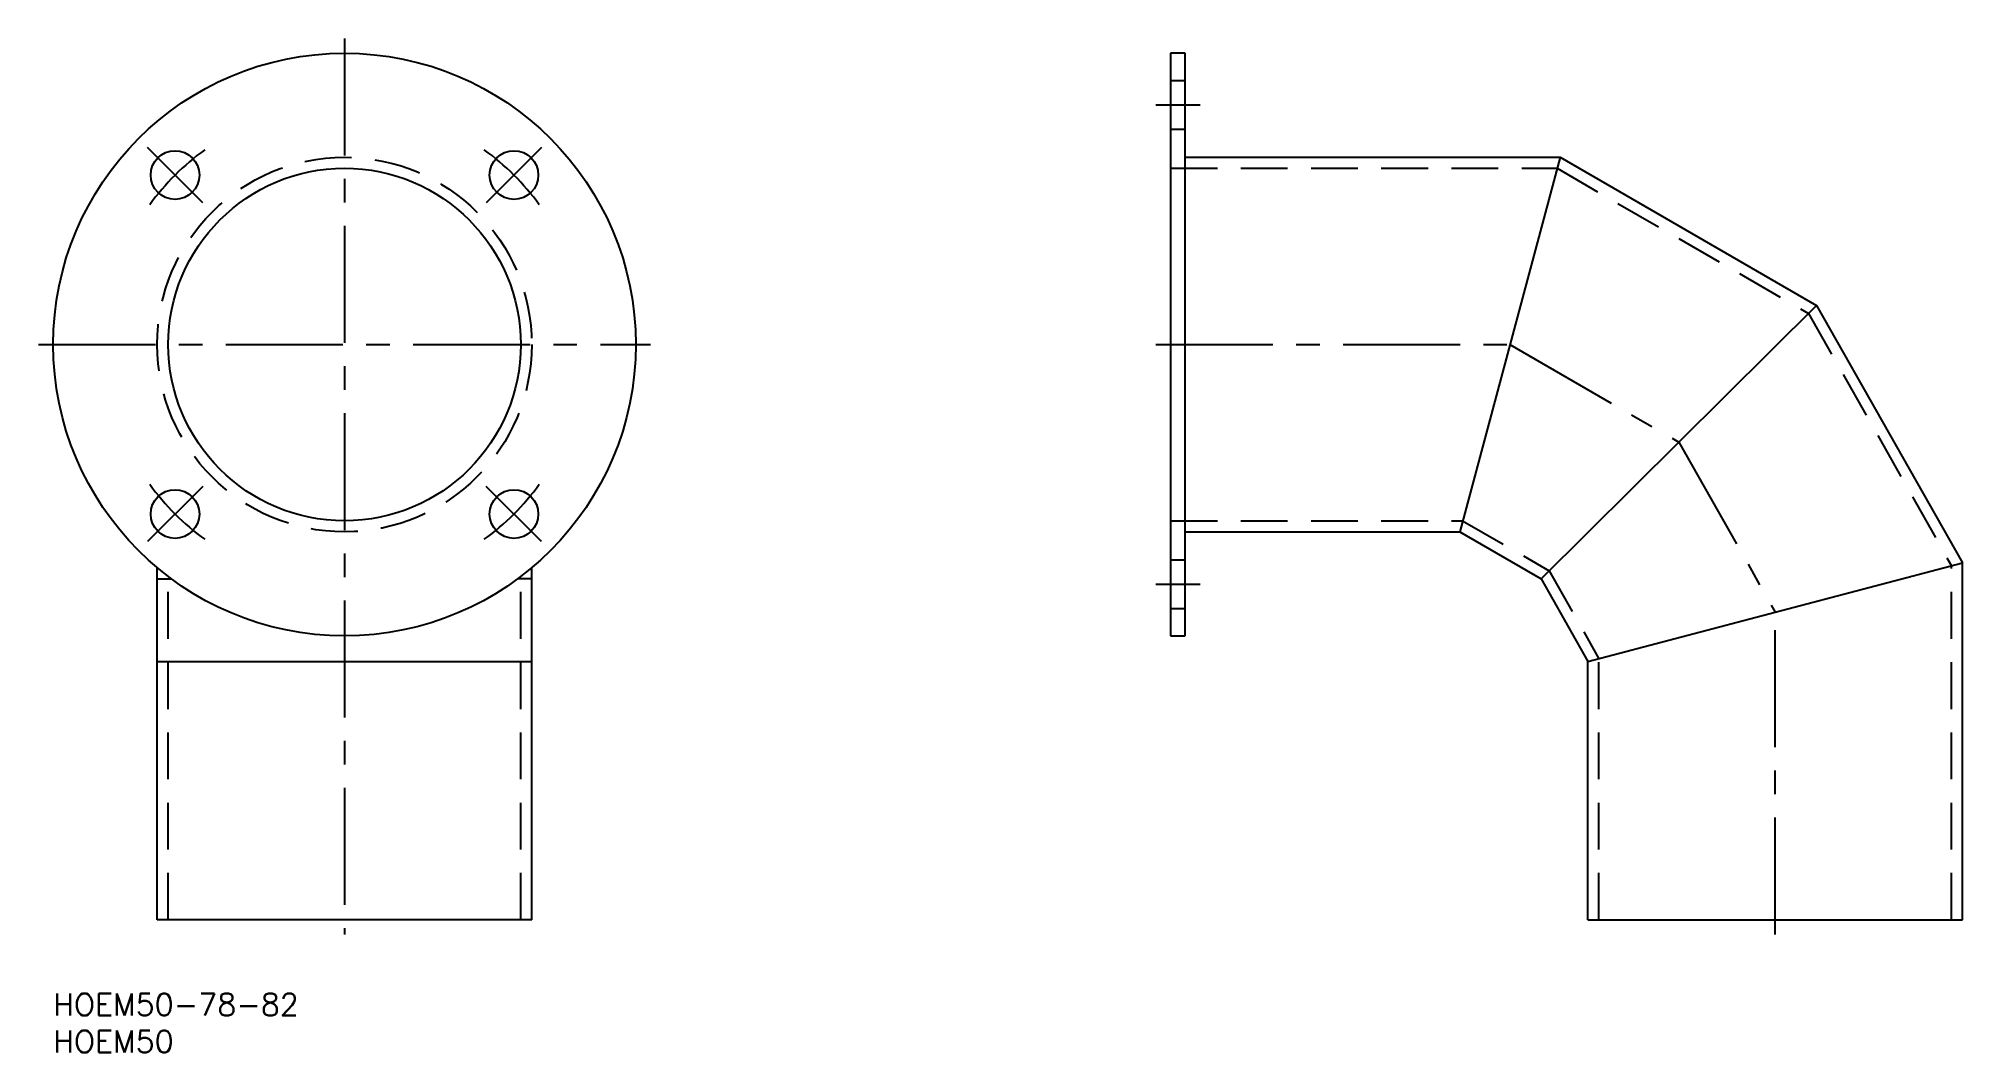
# Model space of a CAD drawing. Extents: x -2 to 259, y -8 to 130.
import ezdxf

# ---------------------------------------------------------------- set-up
doc = ezdxf.new("R2010")
doc.units = 0
doc.header["$LTSCALE"] = 0.5
doc.linetypes.add('CENTER', pattern=[50.8, 31.75, -6.35, 6.35, -6.35])
doc.linetypes.add('DASHED', pattern=[19.05, 12.7, -6.35])
for name, color, linetype in [('MSM_CENTER', 1, 'CENTER'), ('MSM_CONTINUOUS', 7, 'CONTINUOUS'), ('MSM_DASHED', 4, 'DASHED'), ('MSM_PART_NUMBER', 7, 'CONTINUOUS')]:
    doc.layers.add(name, color=color, linetype=linetype)
doc.styles.get("Standard").update_dxf_attribs({"font": 'txt.shx', "height": 3, "bigfont": 'bigfont.shx'})

# ---------------------------------------------------------------- blocks, each defined once
blk = doc.blocks.new('*U1')
at = {"layer": 'MSM_PART_NUMBER'}
blk.add_text('HOEM50-78-82', height=3, dxfattribs=at).set_placement((0, -3))
blk = doc.blocks.new('*U2')
at = {"layer": 'MSM_PART_NUMBER'}
blk.add_text('HOEM50', height=3, dxfattribs=at).set_placement((0, -8))

msp = doc.modelspace()

# ---------------------------------------------------------------- linework, layer by layer
at = {"layer": 'MSM_CENTER'}
for p, q in [((39.5, 129.5), (39.5, 8)), ((149.52, 120.5), (155.52, 120.5)), ((20.27, 107.23), (12.77, 114.73)), ((66.23, 114.73), (58.73, 107.23)), ((-2, 88), (81, 88)), ((149.52, 88), (197.53, 88)), ((197.53, 88), (220.44, 74.77)), ((220.44, 74.77), (233.52, 51.7)), ((20.27, 68.77), (12.77, 61.27)), ((66.23, 61.27), (58.73, 68.77)), ((149.52, 55.5), (155.52, 55.5)), ((233.52, 8), (233.52, 51.7))]:
    msp.add_line(p, q, dxfattribs=at)
for start, end in [(125.6539, 144.3461), (35.6539, 54.3461), (215.6539, 234.3461), (305.6539, 324.3461)]:
    msp.add_arc((39.5, 88), 32.5, start, end, dxfattribs=at)
at = {"layer": 'MSM_CONTINUOUS'}
for p, q in [((153.52, 127.5), (151.52, 127.5)), ((151.52, 127.5), (151.52, 48.5)), ((153.52, 48.5), (153.52, 127.5)), ((153.52, 113.4), (204.34, 113.4)), ((204.34, 113.4), (190.73, 62.6)), ((204.34, 113.4), (239.13, 93.31)), ((239.13, 93.31), (201.76, 56.23)), ((239.13, 93.31), (258.92, 58.39)), ((153.52, 62.6), (190.73, 62.6)), ((190.73, 62.6), (201.76, 56.23)), ((14.1, 10), (14.1, 57.75)), ((64.9, 10), (64.9, 57.75)), ((208.12, 45), (258.92, 58.39)), ((258.92, 10), (258.92, 58.39)), ((14.1, 56.23), (16.02, 56.23)), ((64.9, 56.23), (62.98, 56.23)), ((201.76, 56.23), (208.12, 45)), ((151.52, 48.5), (153.52, 48.5)), ((14.1, 45), (64.9, 45)), ((208.12, 10), (208.12, 45)), ((64.9, 10), (14.1, 10)), ((208.12, 10), (258.92, 10))]:
    msp.add_line(p, q, dxfattribs=at)
for centre, radius in [((39.5, 88), 39.5), ((16.52, 110.98), 3.3), ((62.48, 110.98), 3.3), ((39.5, 88), 23.9), ((16.52, 65.02), 3.3), ((62.48, 65.02), 3.3)]:
    msp.add_circle(centre, radius, dxfattribs=at)
at = {"layer": 'MSM_DASHED'}
for p, q in [((151.52, 123.8), (153.52, 123.8)), ((151.52, 117.2), (153.52, 117.2)), ((151.52, 111.9), (203.94, 111.9)), ((203.94, 111.9), (238.03, 92.22)), ((238.03, 92.22), (257.42, 58)), ((151.52, 64.1), (191.13, 64.1)), ((191.13, 64.1), (202.86, 57.33)), ((151.52, 58.8), (153.52, 58.8)), ((257.42, 10), (257.42, 58)), ((15.6, 10), (15.6, 56.55)), ((63.4, 10), (63.4, 56.55)), ((202.86, 57.33), (209.62, 45.4)), ((151.52, 52.2), (153.52, 52.2)), ((209.62, 10), (209.62, 45.4))]:
    msp.add_line(p, q, dxfattribs=at)
msp.add_circle((39.5, 88), 25.4, dxfattribs=at)

# ---------------------------------------------------------------- block references
at = {"layer": 'MSM_CONTINUOUS'}
for name in ['*U1', '*U2']:
    msp.add_blockref(name, (0, 0), dxfattribs=at)

doc.saveas('drawing.dxf')
